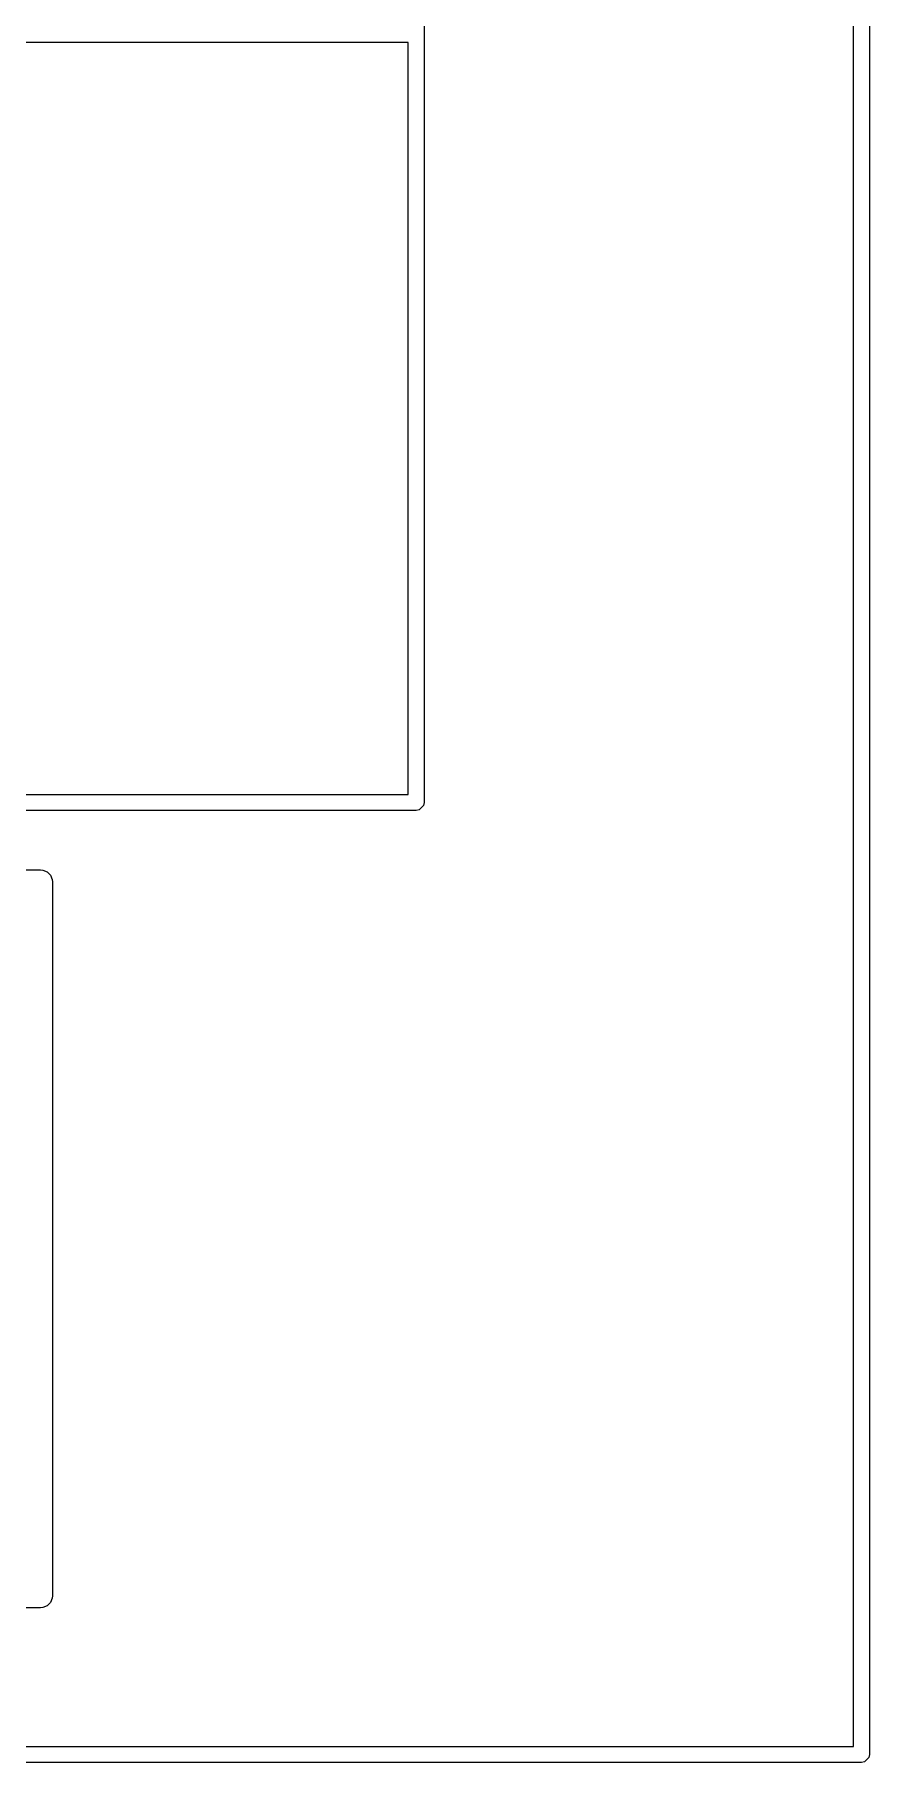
# Model space of a CAD drawing. Header units: inches. Extents: x 0 to 2.68, y 0 to 2.67.
# Drawn here: x 2.4718 to 2.6791, y -0.002 to 0.4268 of the extents above; entities that cross this region are included whole.
import ezdxf

# ---------------------------------------------------------------- set-up
doc = ezdxf.new("R2010")
doc.units = ezdxf.units.IN
doc.header["$MEASUREMENT"] = 0
doc.layers.add('Edge.Cuts', color=254, linetype='CONTINUOUS', true_color=0xd0d2cd)

msp = doc.modelspace()

# ---------------------------------------------------------------- linework, layer by layer
at = {"layer": 'Edge.Cuts', "linetype": 'CONTINUOUS'}
for p, q in [((2.6752, 0.00197), (2.6752, 2.66732)), ((2.67913, 2.66929), (2.67913, 0)), ((2.5685, 0.64961), (2.5685, 0.23622)), ((2.56457, 0.4248), (2.4685, 0.4248)), ((2.56457, 0.23819), (2.56457, 0.4248)), ((2.4685, 0.23819), (2.56457, 0.23819)), ((2.5685, 0.23622), (2.56835, 0.23547)), ((2.56654, 0.23425), (2.40654, 0.23425)), ((2.56729, 0.2344), (2.56654, 0.23425)), ((2.56835, 0.23547), (2.56729, 0.2344)), ((1.67323, 0.21949), (2.47323, 0.21949)), ((2.47323, 0.21949), (2.4738, 0.21943)), ((2.4738, 0.21943), (2.47487, 0.21899)), ((2.47487, 0.21899), (2.47568, 0.21818)), ((2.47568, 0.21818), (2.47612, 0.21711)), ((2.47612, 0.21711), (2.47618, 0.21654)), ((2.47618, 0.21654), (2.47618, 0.03937)), ((2.47612, 0.03879), (2.47568, 0.03773)), ((2.47618, 0.03937), (2.47612, 0.03879)), ((2.47323, 0.03642), (1.67323, 0.03642)), ((2.4738, 0.03647), (2.47323, 0.03642)), ((2.47487, 0.03691), (2.4738, 0.03647)), ((2.47568, 0.03773), (2.47487, 0.03691)), ((0.00197, 0.00197), (2.6752, 0.00197)), ((2.67913, 0), (2.67898, -0.00075)), ((2.67717, -0.00197), (0, -0.00197)), ((2.67792, -0.00182), (2.67717, -0.00197)), ((2.67898, -0.00075), (2.67792, -0.00182))]:
    msp.add_line(p, q, dxfattribs=at)

doc.saveas('drawing.dxf')
